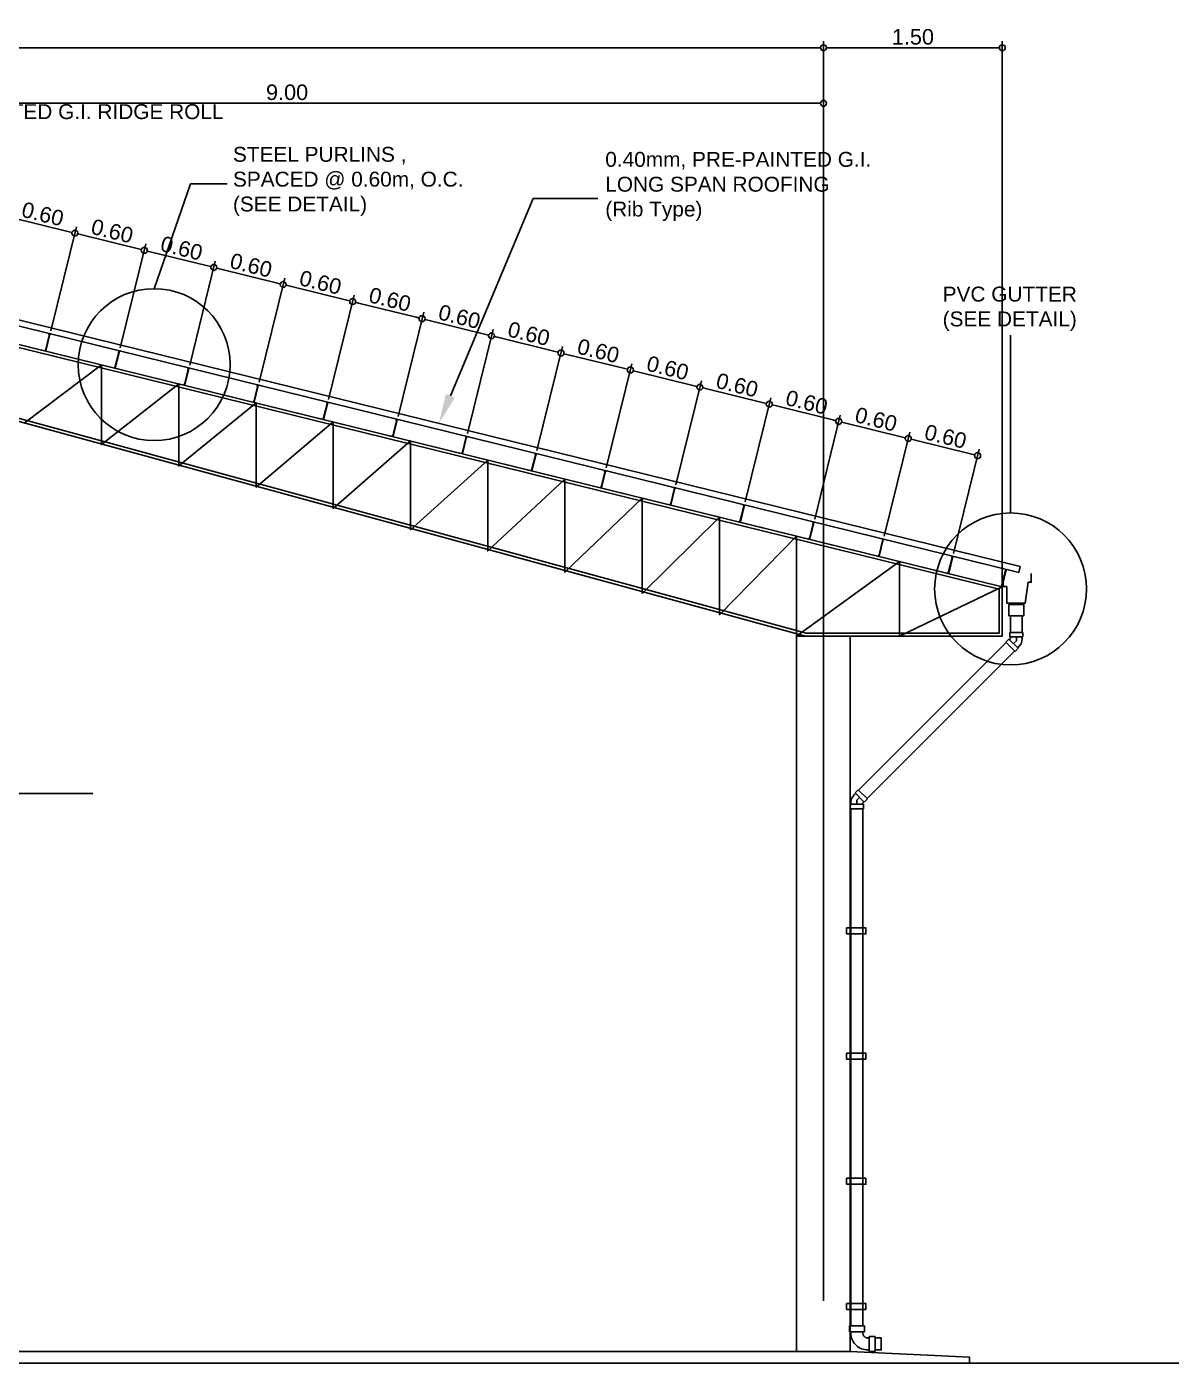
# Model space of a CAD drawing. Header units: inches. Extents: x -1369 to 1198, y -366 to 1398.
# Drawn here: x 29.9 to 39.51, y 107.38 to 118.6 of the extents above; entities that cross this region are included whole.
import ezdxf
from ezdxf import colors
from ezdxf.entities.mleader import LeaderData, LeaderLine
from ezdxf.math import Vec2, Vec3

# ---------------------------------------------------------------- set-up
doc = ezdxf.new("R2010")
doc.units = ezdxf.units.IN
doc.header["$MEASUREMENT"] = 0
for name, pattern in [('CENTER2', [1.125, 0.75, -0.125, 0.125, -0.125]), ('HIDDEN', [0.375, 0.25, -0.125]), ('HIDDEN2', [0.1875, 0.125, -0.0625])]:
    doc.linetypes.add(name, pattern=pattern)
doc.layers.add('DARK', color=1, linetype='Continuous')
doc.layers.add('dim', color=8, linetype='Continuous')
doc.styles.get("Standard").update_dxf_attribs({"font": 'arial.ttf'})
doc.dimstyles.new('50', dxfattribs={"dimtxt": 0.13, "dimasz": 0.05, "dimexe": 0.055, "dimexo": 0.025, "dimgap": 0.025, "dimtad": 1, "dimzin": 0, "dimdsep": 46, "dimtxsty": 'Standard', "dimblk": 'DOTBLANK', "dimcen": 0.09, "dimclrd": 256, "dimclre": 256, "dimadec": 0, "dimazin": 0, "dimtfac": 1, "dimtix": 1, "dimtofl": 0, "dimtmove": 0, "dimatfit": 3, "dimfxl": 1, "dimtolj": 1, "dimtzin": 0, "dimarcsym": 0})

# ---------------------------------------------------------------- blocks, each defined once
blk = doc.blocks.new('_DotBlank')
at = {"color": 0, "linetype": 'ByBlock', "lineweight": -2}
blk.add_line((-0.5, 0), (-1, 0), dxfattribs=at)
blk.add_circle((0, 0), 0.5, dxfattribs=at)
blk = doc.blocks.new('*D152')
at = {"layer": 'Defpoints', "color": 0, "transparency": 16777216}
for p in [(38.089, 118.419), (38.089, 113.897), (36.589, 107.884)]:
    blk.add_point(p, dxfattribs=at)
at = {"layer": 'dim', "lineweight": -2, "transparency": 16777216}
for p, q in [((36.589, 107.909), (36.589, 118.474)), ((36.639, 118.419), (38.039, 118.419)), ((38.089, 113.922), (38.089, 118.474))]:
    blk.add_line(p, q, dxfattribs=at)
at = {"layer": 'dim', "lineweight": -2, "transparency": 16777216, "xscale": 0.05, "yscale": 0.05, "zscale": 0.05, "rotation": 180}
blk.add_blockref('_DotBlank', (36.589, 118.419), dxfattribs=at)
at = {"layer": 'dim', "lineweight": -2, "transparency": 16777216, "xscale": 0.05, "yscale": 0.05, "zscale": 0.05}
blk.add_blockref('_DotBlank', (38.089, 118.419), dxfattribs=at)
at = {"layer": 'dim', "color": 0, "transparency": 16777216, "insert": (37.339, 118.51), "char_height": 0.13, "attachment_point": 5}
blk.add_mtext('\\A1;1.50', dxfattribs=at)
blk = doc.blocks.new('*D153')
at = {"layer": 'Defpoints', "color": 0, "transparency": 16777216}
for p in [(27.589, 117.953), (27.589, 116.484), (36.589, 107.884)]:
    blk.add_point(p, dxfattribs=at)
at = {"layer": 'dim', "lineweight": -2, "transparency": 16777216}
for p, q in [((27.589, 116.509), (27.589, 118.008)), ((36.539, 117.953), (27.639, 117.953)), ((36.589, 107.909), (36.589, 118.008))]:
    blk.add_line(p, q, dxfattribs=at)
at = {"layer": 'dim', "lineweight": -2, "transparency": 16777216, "xscale": 0.05, "yscale": 0.05, "zscale": 0.05, "rotation": 180}
blk.add_blockref('_DotBlank', (27.589, 117.953), dxfattribs=at)
at = {"layer": 'dim', "lineweight": -2, "transparency": 16777216, "xscale": 0.05, "yscale": 0.05, "zscale": 0.05}
blk.add_blockref('_DotBlank', (36.589, 117.953), dxfattribs=at)
at = {"layer": 'dim', "color": 0, "transparency": 16777216, "insert": (32.089, 118.045), "char_height": 0.13, "attachment_point": 5}
blk.add_mtext('\\A1;9.00', dxfattribs=at)
blk = doc.blocks.new('SP')
at = {"color": 8, "true_color": 0x808080}
for p, q in [((-0.00625, 0.15), (-0.00625, 0.146875)), ((0.00625, 0.15), (-0.00625, 0.15)), ((-0.00625, 0.146875), (0.003125, 0.146875)), ((0.003125, 0.146875), (0.003125, 0.1375)), ((0.003125, 0.1375), (0.00625, 0.1375)), ((0.00625, 0.1375), (0.00625, 0.15)), ((0.003125, 0.003125), (-0.00625, 0.003125)), ((-0.00625, 0.003125), (-0.00625, 0)), ((-0.00625, 0), (0.00625, 0)), ((0.003125, 0.0125), (0.003125, 0.003125)), ((0.003125, 0.0125), (0.00625, 0.0125)), ((0.00625, 0), (0.00625, 0.0125))]:
    blk.add_line(p, q, dxfattribs=at)
blk.add_lwpolyline([(0.003125, 0.146875), (0.003125, 0.003125), (0, 0.003125), (0, 0.146875), (0.003125, 0.146875)], dxfattribs=at)
blk = doc.blocks.new('*D154')
at = {"layer": 'Defpoints', "color": 0, "transparency": 16777216}
for p in [(36.589, 118.419), (18.589, 117.876), (36.589, 117.876)]:
    blk.add_point(p, dxfattribs=at)
at = {"layer": 'dim', "lineweight": -2, "transparency": 16777216}
for p, q in [((18.589, 117.901), (18.589, 118.474)), ((18.639, 118.419), (36.539, 118.419)), ((36.589, 117.901), (36.589, 118.474))]:
    blk.add_line(p, q, dxfattribs=at)
at = {"layer": 'dim', "lineweight": -2, "transparency": 16777216, "xscale": 0.05, "yscale": 0.05, "zscale": 0.05, "rotation": 180}
blk.add_blockref('_DotBlank', (18.589, 118.419), dxfattribs=at)
at = {"layer": 'dim', "lineweight": -2, "transparency": 16777216, "xscale": 0.05, "yscale": 0.05, "zscale": 0.05}
blk.add_blockref('_DotBlank', (36.589, 118.419), dxfattribs=at)
at = {"layer": 'dim', "color": 0, "transparency": 16777216, "insert": (27.589, 118.51), "char_height": 0.13, "attachment_point": 5}
blk.add_mtext('\\A1;18.00', dxfattribs=at)
blk = doc.blocks.new('*D163')
at = {"layer": 'Defpoints', "color": 0, "transparency": 16777216}
for p in [(30.309, 116.864), (29.518, 116.164), (30.101, 116.02)]:
    blk.add_point(p, dxfattribs=at)
at = {"layer": 'dim', "lineweight": -2, "transparency": 16777216}
for p, q in [((29.524, 116.188), (29.739, 117.061)), ((29.775, 116.995), (30.26, 116.876)), ((30.107, 116.044), (30.322, 116.917))]:
    blk.add_line(p, q, dxfattribs=at)
at = {"layer": 'dim', "lineweight": -2, "transparency": 16777216, "xscale": 0.05, "yscale": 0.05, "zscale": 0.05}
for p, rotation in [((29.726, 117.007), 166.1593045084346), ((30.309, 116.864), 346.1593045084346)]:
    blk.add_blockref('_DotBlank', p, dxfattribs=dict(at, rotation=rotation))
at = {"layer": 'dim', "color": 0, "transparency": 16777216, "insert": (30.039, 117.024), "char_height": 0.13, "attachment_point": 5, "rotation": 346.1593}
blk.add_mtext('\\A1;0.60', dxfattribs=at)
blk = doc.blocks.new('*D164')
at = {"layer": 'Defpoints', "color": 0, "transparency": 16777216}
for p in [(30.891, 116.72), (30.101, 116.02), (30.683, 115.877)]:
    blk.add_point(p, dxfattribs=at)
at = {"layer": 'dim', "lineweight": -2, "transparency": 16777216}
for p, q in [((30.107, 116.044), (30.322, 116.917)), ((30.357, 116.852), (30.843, 116.732)), ((30.689, 115.901), (30.904, 116.774))]:
    blk.add_line(p, q, dxfattribs=at)
at = {"layer": 'dim', "lineweight": -2, "transparency": 16777216, "xscale": 0.05, "yscale": 0.05, "zscale": 0.05}
for p, rotation in [((30.309, 116.864), 166.1593045084346), ((30.891, 116.72), 346.1593045084346)]:
    blk.add_blockref('_DotBlank', p, dxfattribs=dict(at, rotation=rotation))
at = {"layer": 'dim', "color": 0, "transparency": 16777216, "insert": (30.622, 116.881), "char_height": 0.13, "attachment_point": 5, "rotation": 346.1593}
blk.add_mtext('\\A1;0.60', dxfattribs=at)
blk = doc.blocks.new('*D165')
at = {"layer": 'Defpoints', "color": 0, "transparency": 16777216}
for p in [(31.474, 116.577), (30.683, 115.877), (31.266, 115.733)]:
    blk.add_point(p, dxfattribs=at)
at = {"layer": 'dim', "lineweight": -2, "transparency": 16777216}
for p, q in [((30.689, 115.901), (30.904, 116.774)), ((30.94, 116.708), (31.425, 116.589)), ((31.272, 115.757), (31.487, 116.63))]:
    blk.add_line(p, q, dxfattribs=at)
at = {"layer": 'dim', "lineweight": -2, "transparency": 16777216, "xscale": 0.05, "yscale": 0.05, "zscale": 0.05}
for p, rotation in [((30.891, 116.72), 166.1593045084346), ((31.474, 116.577), 346.1593045084346)]:
    blk.add_blockref('_DotBlank', p, dxfattribs=dict(at, rotation=rotation))
at = {"layer": 'dim', "color": 0, "transparency": 16777216, "insert": (31.204, 116.737), "char_height": 0.13, "attachment_point": 5, "rotation": 346.1593}
blk.add_mtext('\\A1;0.60', dxfattribs=at)
blk = doc.blocks.new('*D166')
at = {"layer": 'Defpoints', "color": 0, "transparency": 16777216}
for p in [(32.056, 116.433), (31.266, 115.733), (31.848, 115.589)]:
    blk.add_point(p, dxfattribs=at)
at = {"layer": 'dim', "lineweight": -2, "transparency": 16777216}
for p, q in [((31.272, 115.757), (31.487, 116.63)), ((31.522, 116.565), (32.008, 116.445)), ((31.854, 115.614), (32.069, 116.487))]:
    blk.add_line(p, q, dxfattribs=at)
at = {"layer": 'dim', "lineweight": -2, "transparency": 16777216, "xscale": 0.05, "yscale": 0.05, "zscale": 0.05}
for p, rotation in [((31.474, 116.577), 166.1593045084346), ((32.056, 116.433), 346.1593045084346)]:
    blk.add_blockref('_DotBlank', p, dxfattribs=dict(at, rotation=rotation))
at = {"layer": 'dim', "color": 0, "transparency": 16777216, "insert": (31.787, 116.594), "char_height": 0.13, "attachment_point": 5, "rotation": 346.1593}
blk.add_mtext('\\A1;0.60', dxfattribs=at)
blk = doc.blocks.new('*D167')
at = {"layer": 'Defpoints', "color": 0, "transparency": 16777216}
for p in [(32.639, 116.29), (31.848, 115.589), (32.431, 115.446)]:
    blk.add_point(p, dxfattribs=at)
at = {"layer": 'dim', "lineweight": -2, "transparency": 16777216}
for p, q in [((31.854, 115.614), (32.069, 116.487)), ((32.105, 116.421), (32.59, 116.302)), ((32.437, 115.47), (32.652, 116.343))]:
    blk.add_line(p, q, dxfattribs=at)
at = {"layer": 'dim', "lineweight": -2, "transparency": 16777216, "xscale": 0.05, "yscale": 0.05, "zscale": 0.05}
for p, rotation in [((32.056, 116.433), 166.1593045084346), ((32.639, 116.29), 346.1593045084346)]:
    blk.add_blockref('_DotBlank', p, dxfattribs=dict(at, rotation=rotation))
at = {"layer": 'dim', "color": 0, "transparency": 16777216, "insert": (32.369, 116.45), "char_height": 0.13, "attachment_point": 5, "rotation": 346.1593}
blk.add_mtext('\\A1;0.60', dxfattribs=at)
blk = doc.blocks.new('*D168')
at = {"layer": 'Defpoints', "color": 0, "transparency": 16777216}
for p in [(33.221, 116.146), (32.431, 115.446), (33.014, 115.302)]:
    blk.add_point(p, dxfattribs=at)
at = {"layer": 'dim', "lineweight": -2, "transparency": 16777216}
for p, q in [((32.437, 115.47), (32.652, 116.343)), ((32.687, 116.278), (33.173, 116.158)), ((33.02, 115.327), (33.235, 116.2))]:
    blk.add_line(p, q, dxfattribs=at)
at = {"layer": 'dim', "lineweight": -2, "transparency": 16777216, "xscale": 0.05, "yscale": 0.05, "zscale": 0.05}
for p, rotation in [((32.639, 116.29), 166.1593045084346), ((33.221, 116.146), 346.1593045084346)]:
    blk.add_blockref('_DotBlank', p, dxfattribs=dict(at, rotation=rotation))
at = {"layer": 'dim', "color": 0, "transparency": 16777216, "insert": (32.952, 116.307), "char_height": 0.13, "attachment_point": 5, "rotation": 346.1593}
blk.add_mtext('\\A1;0.60', dxfattribs=at)
blk = doc.blocks.new('*D169')
at = {"layer": 'Defpoints', "color": 0, "transparency": 16777216}
for p in [(33.804, 116.003), (33.014, 115.302), (33.596, 115.159)]:
    blk.add_point(p, dxfattribs=at)
at = {"layer": 'dim', "lineweight": -2, "transparency": 16777216}
for p, q in [((33.02, 115.327), (33.235, 116.2)), ((33.27, 116.134), (33.756, 116.015)), ((33.602, 115.183), (33.817, 116.056))]:
    blk.add_line(p, q, dxfattribs=at)
at = {"layer": 'dim', "lineweight": -2, "transparency": 16777216, "xscale": 0.05, "yscale": 0.05, "zscale": 0.05}
for p, rotation in [((33.221, 116.146), 166.1593045084346), ((33.804, 116.003), 346.1593045084346)]:
    blk.add_blockref('_DotBlank', p, dxfattribs=dict(at, rotation=rotation))
at = {"layer": 'dim', "color": 0, "transparency": 16777216, "insert": (33.535, 116.163), "char_height": 0.13, "attachment_point": 5, "rotation": 346.1593}
blk.add_mtext('\\A1;0.60', dxfattribs=at)
blk = doc.blocks.new('*D170')
at = {"layer": 'Defpoints', "color": 0, "transparency": 16777216}
for p in [(34.387, 115.859), (33.596, 115.159), (34.179, 115.015)]:
    blk.add_point(p, dxfattribs=at)
at = {"layer": 'dim', "lineweight": -2, "transparency": 16777216}
for p, q in [((33.602, 115.183), (33.817, 116.056)), ((33.853, 115.991), (34.338, 115.871)), ((34.185, 115.04), (34.4, 115.913))]:
    blk.add_line(p, q, dxfattribs=at)
at = {"layer": 'dim', "lineweight": -2, "transparency": 16777216, "xscale": 0.05, "yscale": 0.05, "zscale": 0.05}
for p, rotation in [((33.804, 116.003), 166.1593045084346), ((34.387, 115.859), 346.1593045084346)]:
    blk.add_blockref('_DotBlank', p, dxfattribs=dict(at, rotation=rotation))
at = {"layer": 'dim', "color": 0, "transparency": 16777216, "insert": (34.117, 116.02), "char_height": 0.13, "attachment_point": 5, "rotation": 346.1593}
blk.add_mtext('\\A1;0.60', dxfattribs=at)
blk = doc.blocks.new('*D171')
at = {"layer": 'Defpoints', "color": 0, "transparency": 16777216}
for p in [(34.969, 115.716), (34.179, 115.015), (34.761, 114.872)]:
    blk.add_point(p, dxfattribs=at)
at = {"layer": 'dim', "lineweight": -2, "transparency": 16777216}
for p, q in [((34.185, 115.04), (34.4, 115.913)), ((34.435, 115.847), (34.921, 115.728)), ((34.767, 114.896), (34.982, 115.769))]:
    blk.add_line(p, q, dxfattribs=at)
at = {"layer": 'dim', "lineweight": -2, "transparency": 16777216, "xscale": 0.05, "yscale": 0.05, "zscale": 0.05}
for p, rotation in [((34.387, 115.859), 166.1593045084346), ((34.969, 115.716), 346.1593045084346)]:
    blk.add_blockref('_DotBlank', p, dxfattribs=dict(at, rotation=rotation))
at = {"layer": 'dim', "color": 0, "transparency": 16777216, "insert": (34.7, 115.876), "char_height": 0.13, "attachment_point": 5, "rotation": 346.1593}
blk.add_mtext('\\A1;0.60', dxfattribs=at)
blk = doc.blocks.new('*D172')
at = {"layer": 'Defpoints', "color": 0, "transparency": 16777216}
for p in [(35.552, 115.572), (34.761, 114.872), (35.344, 114.728)]:
    blk.add_point(p, dxfattribs=at)
at = {"layer": 'dim', "lineweight": -2, "transparency": 16777216}
for p, q in [((34.767, 114.896), (34.982, 115.769)), ((35.018, 115.704), (35.503, 115.584)), ((35.35, 114.753), (35.565, 115.625))]:
    blk.add_line(p, q, dxfattribs=at)
at = {"layer": 'dim', "lineweight": -2, "transparency": 16777216, "xscale": 0.05, "yscale": 0.05, "zscale": 0.05}
for p, rotation in [((34.969, 115.716), 166.1593045084346), ((35.552, 115.572), 346.1593045084346)]:
    blk.add_blockref('_DotBlank', p, dxfattribs=dict(at, rotation=rotation))
at = {"layer": 'dim', "color": 0, "transparency": 16777216, "insert": (35.282, 115.733), "char_height": 0.13, "attachment_point": 5, "rotation": 346.1593}
blk.add_mtext('\\A1;0.60', dxfattribs=at)
blk = doc.blocks.new('*D173')
at = {"layer": 'Defpoints', "color": 0, "transparency": 16777216}
for p in [(36.134, 115.429), (35.344, 114.728), (35.926, 114.585)]:
    blk.add_point(p, dxfattribs=at)
at = {"layer": 'dim', "lineweight": -2, "transparency": 16777216}
for p, q in [((35.35, 114.753), (35.565, 115.625)), ((35.6, 115.56), (36.086, 115.44)), ((35.932, 114.609), (36.148, 115.482))]:
    blk.add_line(p, q, dxfattribs=at)
at = {"layer": 'dim', "lineweight": -2, "transparency": 16777216, "xscale": 0.05, "yscale": 0.05, "zscale": 0.05}
for p, rotation in [((35.552, 115.572), 166.1593045084346), ((36.134, 115.429), 346.1593045084346)]:
    blk.add_blockref('_DotBlank', p, dxfattribs=dict(at, rotation=rotation))
at = {"layer": 'dim', "color": 0, "transparency": 16777216, "insert": (35.865, 115.589), "char_height": 0.13, "attachment_point": 5, "rotation": 346.1593}
blk.add_mtext('\\A1;0.60', dxfattribs=at)
blk = doc.blocks.new('*D174')
at = {"layer": 'Defpoints', "color": 0, "transparency": 16777216}
for p in [(36.717, 115.285), (35.926, 114.585), (36.509, 114.441)]:
    blk.add_point(p, dxfattribs=at)
at = {"layer": 'dim', "lineweight": -2, "transparency": 16777216}
for p, q in [((35.932, 114.609), (36.148, 115.482)), ((36.183, 115.417), (36.668, 115.297)), ((36.515, 114.465), (36.73, 115.338))]:
    blk.add_line(p, q, dxfattribs=at)
at = {"layer": 'dim', "lineweight": -2, "transparency": 16777216, "xscale": 0.05, "yscale": 0.05, "zscale": 0.05}
for p, rotation in [((36.134, 115.429), 166.1593045084346), ((36.717, 115.285), 346.1593045084346)]:
    blk.add_blockref('_DotBlank', p, dxfattribs=dict(at, rotation=rotation))
at = {"layer": 'dim', "color": 0, "transparency": 16777216, "insert": (36.448, 115.445), "char_height": 0.13, "attachment_point": 5, "rotation": 346.1593}
blk.add_mtext('\\A1;0.60', dxfattribs=at)
blk = doc.blocks.new('*D175')
at = {"layer": 'Defpoints', "color": 0, "transparency": 16777216}
for p in [(37.3, 115.141), (36.509, 114.441), (37.092, 114.298)]:
    blk.add_point(p, dxfattribs=at)
at = {"layer": 'dim', "lineweight": -2, "transparency": 16777216}
for p, q in [((36.515, 114.465), (36.73, 115.338)), ((36.765, 115.273), (37.251, 115.153)), ((37.098, 114.322), (37.313, 115.195))]:
    blk.add_line(p, q, dxfattribs=at)
at = {"layer": 'dim', "lineweight": -2, "transparency": 16777216, "xscale": 0.05, "yscale": 0.05, "zscale": 0.05}
for p, rotation in [((36.717, 115.285), 166.1593045084346), ((37.3, 115.141), 346.1593045084346)]:
    blk.add_blockref('_DotBlank', p, dxfattribs=dict(at, rotation=rotation))
at = {"layer": 'dim', "color": 0, "transparency": 16777216, "insert": (37.03, 115.302), "char_height": 0.13, "attachment_point": 5, "rotation": 346.1593}
blk.add_mtext('\\A1;0.60', dxfattribs=at)
blk = doc.blocks.new('*D176')
at = {"layer": 'Defpoints', "color": 0, "transparency": 16777216}
for p in [(37.882, 114.998), (37.092, 114.298), (37.674, 114.154)]:
    blk.add_point(p, dxfattribs=at)
at = {"layer": 'dim', "lineweight": -2, "transparency": 16777216}
for p, q in [((37.098, 114.322), (37.313, 115.195)), ((37.348, 115.13), (37.834, 115.01)), ((37.68, 114.178), (37.895, 115.051))]:
    blk.add_line(p, q, dxfattribs=at)
at = {"layer": 'dim', "lineweight": -2, "transparency": 16777216, "xscale": 0.05, "yscale": 0.05, "zscale": 0.05}
for p, rotation in [((37.3, 115.141), 166.1593045084346), ((37.882, 114.998), 346.1593045084346)]:
    blk.add_blockref('_DotBlank', p, dxfattribs=dict(at, rotation=rotation))
at = {"layer": 'dim', "color": 0, "transparency": 16777216, "insert": (37.613, 115.158), "char_height": 0.13, "attachment_point": 5, "rotation": 346.1593}
blk.add_mtext('\\A1;0.60', dxfattribs=at)
blk = doc.blocks.new('45')
at = {"layer": 'DARK'}
for p, q in [((-0.062, 0.015), (-0.089, -0.011)), ((0.015, -0.062), (-0.062, 0.015)), ((-0.05, 0.021), (-0.059, 0.012)), ((-0.055, 0.071), (-0.055, 0.033)), ((0.055, 0.071), (-0.055, 0.071)), ((0.055, 0.033), (-0.055, 0.033)), ((-0.05, 0.033), (-0.05, 0.021)), ((0.05, 0.033), (0.05, 0.021)), ((0.055, 0.071), (0.055, 0.033)), ((-0.011, -0.089), (-0.089, -0.011)), ((0.015, -0.062), (-0.011, -0.089))]:
    blk.add_line(p, q, dxfattribs=at)
at = {"layer": 'DARK', "color": 3, "linetype": 'CENTER2'}
for p, q in [((0, 0), (-0.023, -0.023)), ((0, 0.033), (0, 0))]:
    blk.add_line(p, q, dxfattribs=at)
at = {"layer": 'DARK'}
blk.add_arc((-0.054, 0.021), 0.104, 309.1688, 359.6143, dxfattribs=at)
blk = doc.blocks.new('bend hid')
at = {"color": 1, "linetype": 'HIDDEN', "ltscale": 8}
for points in [[(-0.09, 0.001), (-0.09, -0.124), (-0.04, -0.124), (-0.04, 0.001)], [(0.123, 0.091), (-0.002, 0.091), (-0.002, 0.041), (0.123, 0.041)]]:
    blk.add_lwpolyline(points, close=True, dxfattribs=at)
for points in [[(0.01, 0.027, -0.385484), (-0.026, -0.013, -8.123106)], [(0.11, 0.028, -0.385484), (-0.015, -0.113, -0.385484)]]:
    blk.add_lwpolyline(points, format="xyb", dxfattribs=at)
for points in [[(0.01, 0.027), (0.01, 0.041)], [(0.11, 0.028), (0.11, 0.041)], [(-0.026, -0.013), (-0.04, -0.014)], [(-0.015, -0.113), (-0.04, -0.114)]]:
    blk.add_lwpolyline(points, dxfattribs=at)

msp = doc.modelspace()

# ---------------------------------------------------------------- linework, layer by layer
at = {"color": 1}
msp.add_line((18.3638, 107.4844), (36.8138, 107.4844), dxfattribs=at)
msp.add_line((14.5291, 107.3844), (145.349, 107.3844))
for points in [[(30.974, 116.3982), (31.2795, 117.2764), (31.5851, 117.2764)], [(38.1583, 114.5168), (38.1583, 116.0093)], [(36.8138, 107.4844), (36.8138, 113.4844), (36.3638, 113.4844), (36.3638, 107.4844)], [(25.3687, 112.165), (30.4592, 112.165)], [(36.8189, 112.0357), (36.8189, 107.6969)], [(36.9189, 112.0357), (36.9189, 107.6969)], [(37.0233, 107.5969), (37.0733, 107.5969), (37.0733, 107.4969), (37.0233, 107.4969)], [(36.8138, 107.4844), (37.8138, 107.4344), (37.8138, 107.3844)]]:
    msp.add_lwpolyline(points, dxfattribs=at)
at = {"color": 3}
msp.add_lwpolyline([(27.6979, 116.6635), (38.2389, 114.0665), (38.2269, 114.0179), (27.6859, 116.615), (27.6979, 116.6635)], dxfattribs=at)
for points in [[(37.9388, 113.9344), (27.5888, 116.4844)], [(28.5888, 115.6256), (36.4388, 113.4844), (38.0888, 113.4844), (38.0888, 113.8975), (27.5888, 116.4844)], [(29.8847, 115.2687), (30.5326, 115.7591), (30.5326, 115.0903), (31.1805, 115.5995), (31.1805, 114.912), (31.8284, 115.4399), (31.8284, 114.7334), (32.4763, 115.2802), (32.4763, 114.555), (33.1243, 115.1206), (33.1243, 114.3766), (33.7722, 114.961), (33.7722, 114.1981), (34.4201, 114.8014), (34.4201, 114.0197), (35.068, 114.6417), (35.068, 113.8417), (35.7159, 114.4821), (35.7159, 113.6628), (36.3638, 114.3225), (36.3638, 113.4844), (37.2263, 114.11), (37.2263, 113.4844), (38.0888, 113.8975)]]:
    msp.add_lwpolyline(points)
at = {"color": 8}
msp.add_lwpolyline([(27.5888, 115.6506), (26.5855, 115.6506), (18.8105, 113.5094), (17.1138, 113.5094), (17.1138, 113.8779), (27.5888, 116.4587), (38.0638, 113.8779), (38.0638, 113.5094), (36.4422, 113.5094), (28.5922, 115.6506), (27.5888, 115.6506)], dxfattribs=at)
at = {"color": 5}
msp.add_lwpolyline([(38.0914, 113.9247), (38.0981, 113.923), (38.0921, 113.8996), (38.1232, 113.8996), (38.1232, 113.8996), (38.1259, 113.8996), (38.1259, 113.7604), (38.2817, 113.7604), (38.3067, 113.9354), (38.3317, 113.9354), (38.3317, 114.0104)], dxfattribs=at)
at = {"color": 8, "linetype": 'Continuous', "ltscale": 10}
for points in [[(36.7823, 111.0357), (36.9448, 111.0357), (36.9448, 110.9857), (36.7823, 110.9857)], [(36.7823, 109.9857), (36.9448, 109.9857), (36.9448, 109.9357), (36.7823, 109.9357)], [(36.7823, 108.9357), (36.9448, 108.9357), (36.9448, 108.8857), (36.7823, 108.8857)], [(36.7823, 107.8857), (36.9448, 107.8857), (36.9448, 107.8357), (36.7823, 107.8357)]]:
    msp.add_lwpolyline(points, close=True, dxfattribs=at)
at = {"color": 1}
for centre in [(30.974, 115.761), (38.1583, 113.8796)]:
    msp.add_circle(centre, 0.6372, dxfattribs=at)
at = {"layer": 'DARK'}
for p, q in [((38.1442, 113.7604), (38.1442, 113.7556)), ((38.2692, 113.7604), (38.1442, 113.7604)), ((38.2692, 113.7556), (38.1442, 113.7556)), ((38.1442, 113.7486), (38.1442, 113.6533)), ((38.2692, 113.7486), (38.1442, 113.7486)), ((38.1567, 113.7556), (38.1567, 113.7486)), ((38.2567, 113.7556), (38.2567, 113.7486)), ((38.2692, 113.7604), (38.2692, 113.7556)), ((38.2692, 113.7486), (38.2692, 113.6533)), ((38.2692, 113.6533), (38.1442, 113.6533)), ((38.1567, 113.6533), (38.1567, 113.5149)), ((38.2567, 113.6533), (38.2567, 113.5149)), ((38.1213, 113.4295), (36.8835, 112.1917)), ((38.1921, 113.3588), (36.9542, 112.121))]:
    msp.add_line(p, q, dxfattribs=at)
at = {"layer": 'DARK', "linetype": 'HIDDEN2'}
msp.add_line((38.2067, 113.7556), (38.2067, 113.7486), dxfattribs=at)
at = {"layer": 'DARK'}
for points in [[(36.8189, 112.0357), (36.8189, 111.7277)], [(36.9189, 112.0357), (36.9189, 111.7277)]]:
    msp.add_lwpolyline(points, dxfattribs=at)

# ---------------------------------------------------------------- block references
at = {"xscale": -1}
for name, p, rotation in [('SP', (30.0648, 115.8744), 346.1593055555556), ('SP', (30.6474, 115.7309), 346.1593055555556), ('SP', (31.23, 115.5873), 346.1593055555556), ('SP', (31.8125, 115.4438), 346.1593055555556), ('SP', (32.3951, 115.3003), 346.1593055555556), ('SP', (32.9777, 115.1567), 346.1593055555556), ('SP', (33.5603, 115.0132), 346.1593055555556), ('SP', (34.1428, 114.8697), 346.1593055555556), ('SP', (34.7254, 114.7261), 346.1593055555556), ('SP', (35.308, 114.5826), 346.1593055555556), ('SP', (35.8906, 114.4391), 346.1593055555556), ('SP', (36.4732, 114.2955), 346.1593055555556), ('SP', (37.0557, 114.152), 346.1593055555556), ('SP', (37.6383, 114.0085), 346.1593055555556), ('45', (36.8689, 112.1064), 314.9999999999973)]:
    msp.add_blockref(name, p, dxfattribs=dict(at, rotation=rotation))
at = {"rotation": 346.1593055555692}
msp.add_blockref('SP', (38.0828, 113.899), dxfattribs=at)
msp.add_blockref('45', (38.2067, 113.4442))
at = {"color": 1, "rotation": 270}
msp.add_blockref('bend hid', (36.9322, 107.6073), dxfattribs=at)

# ---------------------------------------------------------------- texts
at = {"char_height": 0.125, "attachment_point": 1}
for s, insert, width in [('0.40mm, PRE-PAINTED G.I. RIDGE ROLL \\P(SEE DETAIL)', (28.2181, 117.9458), 4.204607), ('STEEL PURLINS , \\PSPACED @ 0.60m, O.C.\\P(SEE DETAIL)', (31.6349, 117.5877), 4.204607), ('0.40mm, PRE-PAINTED G.I. \\PLONG SPAN ROOFING\\P(Rib Type)', (34.7582, 117.5454), 2.501813), ('\\pxqc;PVC GUTTER \\P(SEE DETAIL)', (36.9004, 116.4154), 2.501813)]:
    msp.add_mtext(s, dxfattribs=dict(at, insert=insert, width=width))

# ---------------------------------------------------------------- dimensions: what is measured, and where the dimension line sits
at = {"layer": 'dim', "color": 0}
dim = msp.add_linear_dim(base=(36.5888, 118.4188), p1=(18.5888, 117.8761), p2=(36.5888, 117.8761), dimstyle='50', dxfattribs=at)
dim.commit()
dim.dimension.update_dxf_attribs({"geometry": '*D154', "text_midpoint": (27.5888, 118.5101)})
for base, p2, picture, middle in [((38.0888, 118.4188), (38.0888, 113.8975), '*D152', (37.3388, 118.5101)), ((27.5888, 117.9532), (27.5888, 116.4844), '*D153', (32.0888, 118.0446))]:
    dim = msp.add_linear_dim(base=base, p1=(36.5888, 107.8844), p2=p2, angle=180, dimstyle='50', dxfattribs=at)
    dim.commit()
    dim.dimension.update_dxf_attribs({"geometry": picture, "text_midpoint": middle})
for p1, p2, picture, middle in [((29.5181, 116.1636), (30.1007, 116.02), '*D163', (30.0392, 117.0244)), ((30.1007, 116.02), (30.6833, 115.8765), '*D164', (30.6217, 116.8808)), ((30.6833, 115.8765), (31.2658, 115.733), '*D165', (31.2043, 116.7373)), ((31.2658, 115.733), (31.8484, 115.5894), '*D166', (31.7869, 116.5938)), ((31.8484, 115.5894), (32.431, 115.4459), '*D167', (32.3695, 116.4502)), ((32.431, 115.4459), (33.0136, 115.3024), '*D168', (32.952, 116.3067)), ((33.0136, 115.3024), (33.5962, 115.1588), '*D169', (33.5346, 116.1632)), ((33.5962, 115.1588), (34.1787, 115.0153), '*D170', (34.1172, 116.0196)), ((34.1787, 115.0153), (34.7613, 114.8718), '*D171', (34.6998, 115.8761)), ((34.7613, 114.8718), (35.3439, 114.7282), '*D172', (35.2824, 115.7326)), ((35.3439, 114.7282), (35.9265, 114.5847), '*D173', (35.8649, 115.589)), ((35.9265, 114.5847), (36.509, 114.4412), '*D174', (36.4475, 115.4455)), ((36.509, 114.4412), (37.0916, 114.2976), '*D175', (37.0301, 115.302)), ((37.0916, 114.2976), (37.6742, 114.1541), '*D176', (37.6127, 115.1584))]:
    dim = msp.add_aligned_dim(p1=p1, p2=p2, distance=0.8691, dimstyle='50', dxfattribs=at)
    dim.commit()
    dim.dimension.update_dxf_attribs({"geometry": picture, "text_midpoint": middle})

# ---------------------------------------------------------------- leaders
at = {"color": 1}
ml = msp.add_multileader_mtext('Standard', dxfattribs=at)
ml.set_content('', color=1)
ml.set_leader_properties()
ml.build(insert=Vec2(0, 0))
ml.multileader.update_dxf_attribs({"dogleg_length": 0.36, "arrow_head_size": 0.25})
ctx = ml.context
ctx.base_point, ctx.char_height, ctx.arrow_head_size, ctx.landing_gap_size, ctx.plane_origin = Vec3(34.6971, 117.1539), 0.18, 0.25, 0.09, Vec3(31.7562, 114.7335)
notes = []
notes.append((ctx, [(0, (1, 1, 0), (34.1524, 117.1539), (1, 0), 0.5447, [(0, [(33.3622, 115.268)], 0, [])])]))
ctx.mtext.insert, ctx.mtext.flow_direction = Vec3(34.7871, 117.2439), 5
for ctx, leaders in notes:
    for number, flags, end, landing, length, lines in leaders:
        leader = LeaderData()
        leader.index, (leader.has_last_leader_line, leader.has_dogleg_vector, leader.attachment_direction) = number, flags
        leader.last_leader_point, leader.dogleg_vector, leader.dogleg_length = Vec3(end), Vec3(landing), length
        for number, points, colour, breaks in lines:
            line = LeaderLine()
            line.index, line.vertices, line.color, line.breaks = number, Vec3.list(points), colors.encode_raw_color(colour), breaks
            leader.lines.append(line)
        ctx.leaders.append(leader)

doc.saveas('drawing.dxf')
